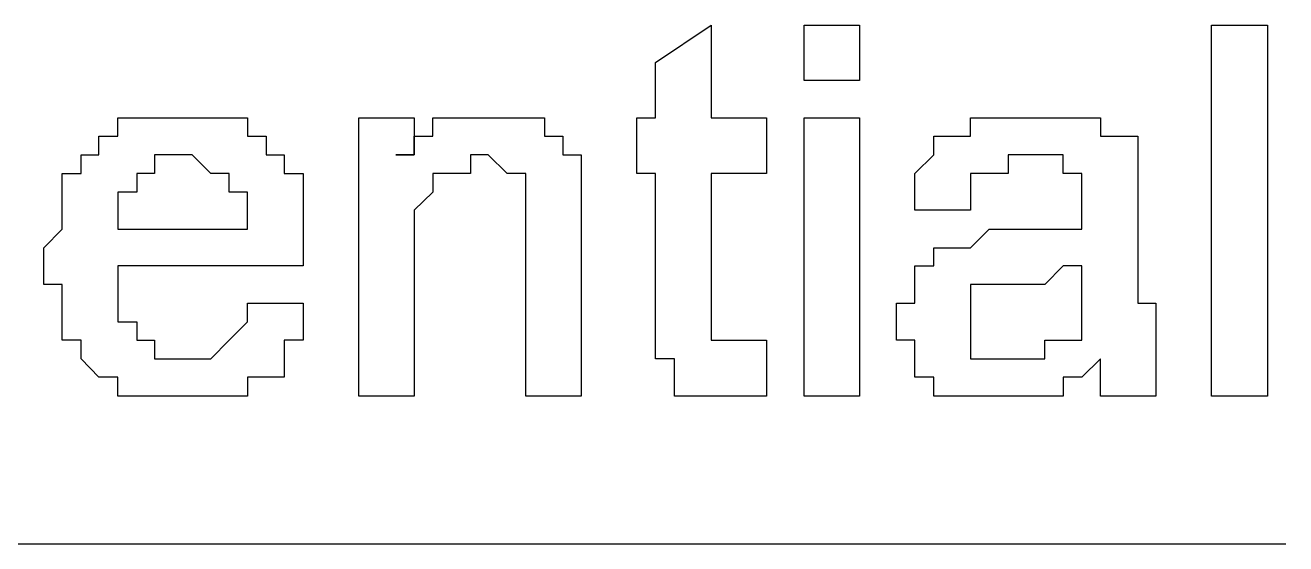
# Model space of a CAD drawing. Header units: inches. Extents: x -628 to 1537, y -1730 to 336.
# Drawn here: x 1221.85 to 1239.86, y -478.81 to -471.39 of the extents above; entities that cross this region are included whole.
import ezdxf

# ---------------------------------------------------------------- set-up
doc = ezdxf.new("R2010")
doc.units = ezdxf.units.IN
doc.layers.get('0').update_dxf_attribs({"linetype": 'CONTINUOUS'})

msp = doc.modelspace()

# ---------------------------------------------------------------- linework, layer by layer
at = {"color": 6}
for p, q in [((1230.855, -471.926), (1231.649, -471.393)), ((1231.649, -471.393), (1231.649, -472.719)), ((1232.976, -472.185), (1232.976, -471.393)), ((1232.976, -471.393), (1233.77, -471.393)), ((1233.77, -471.393), (1233.77, -472.185)), ((1238.794, -476.694), (1238.794, -471.393)), ((1238.794, -471.393), (1239.595, -471.393)), ((1239.595, -471.393), (1239.595, -476.694)), ((1230.855, -472.719), (1230.855, -471.926)), ((1233.77, -472.185), (1232.976, -472.185)), ((1223.173, -472.977), (1223.173, -472.719)), ((1223.173, -472.719), (1223.173, -472.719)), ((1223.173, -472.719), (1223.442, -472.719)), ((1223.442, -472.719), (1223.442, -472.719)), ((1223.442, -472.719), (1223.442, -472.719)), ((1223.442, -472.719), (1223.442, -472.719)), ((1223.442, -472.719), (1223.698, -472.719)), ((1223.698, -472.719), (1223.698, -472.719)), ((1223.698, -472.719), (1223.698, -472.719)), ((1223.698, -472.719), (1223.967, -472.719)), ((1223.967, -472.719), (1223.967, -472.719)), ((1223.967, -472.719), (1223.967, -472.719)), ((1223.967, -472.719), (1223.967, -472.719)), ((1223.967, -472.719), (1224.236, -472.719)), ((1224.236, -472.719), (1224.236, -472.719)), ((1224.236, -472.719), (1224.236, -472.719)), ((1224.236, -472.719), (1224.236, -472.719)), ((1224.236, -472.719), (1224.499, -472.719)), ((1224.499, -472.719), (1224.499, -472.719)), ((1224.499, -472.719), (1224.499, -472.719)), ((1224.499, -472.719), (1224.499, -472.719)), ((1224.499, -472.719), (1224.762, -472.719)), ((1224.762, -472.719), (1224.762, -472.719)), ((1224.762, -472.719), (1224.762, -472.719)), ((1224.762, -472.719), (1225.024, -472.719)), ((1225.024, -472.719), (1225.024, -472.719)), ((1225.024, -472.719), (1225.024, -472.977)), ((1226.613, -476.694), (1226.613, -472.719)), ((1226.613, -472.719), (1227.408, -472.719)), ((1227.408, -472.719), (1227.408, -473.244)), ((1227.671, -472.977), (1227.671, -472.719)), ((1227.671, -472.719), (1227.671, -472.719)), ((1227.671, -472.719), (1227.94, -472.719)), ((1227.94, -472.719), (1227.94, -472.719)), ((1227.94, -472.719), (1227.94, -472.719)), ((1227.94, -472.719), (1227.94, -472.719)), ((1227.94, -472.719), (1228.209, -472.719)), ((1228.209, -472.719), (1228.209, -472.719)), ((1228.209, -472.719), (1228.209, -472.719)), ((1228.209, -472.719), (1228.465, -472.719)), ((1228.465, -472.719), (1228.465, -472.719)), ((1228.465, -472.719), (1228.465, -472.719)), ((1228.465, -472.719), (1228.465, -472.719)), ((1228.465, -472.719), (1228.465, -472.719)), ((1228.465, -472.719), (1228.734, -472.719)), ((1228.734, -472.719), (1228.734, -472.719)), ((1228.734, -472.719), (1228.734, -472.719)), ((1228.734, -472.719), (1229.003, -472.719)), ((1229.003, -472.719), (1229.003, -472.719)), ((1229.003, -472.719), (1229.003, -472.719)), ((1229.003, -472.719), (1229.003, -472.719)), ((1229.003, -472.719), (1229.266, -472.719)), ((1229.266, -472.719), (1229.266, -472.719)), ((1229.266, -472.719), (1229.266, -472.719)), ((1229.266, -472.719), (1229.266, -472.977)), ((1230.586, -473.511), (1230.586, -472.719)), ((1230.586, -472.719), (1230.855, -472.719)), ((1231.649, -472.719), (1232.438, -472.719)), ((1232.438, -472.719), (1232.438, -473.511)), ((1232.976, -476.694), (1232.976, -472.719)), ((1232.976, -472.719), (1233.77, -472.719)), ((1233.77, -472.719), (1233.77, -476.694)), ((1235.353, -472.977), (1235.353, -472.719)), ((1235.353, -472.719), (1235.353, -472.719)), ((1235.353, -472.719), (1235.353, -472.719)), ((1235.353, -472.719), (1235.622, -472.719)), ((1235.622, -472.719), (1235.622, -472.719)), ((1235.622, -472.719), (1235.622, -472.719)), ((1235.622, -472.719), (1235.622, -472.719)), ((1235.622, -472.719), (1235.891, -472.719)), ((1235.891, -472.719), (1235.891, -472.719)), ((1235.891, -472.719), (1235.891, -472.719)), ((1235.891, -472.719), (1236.148, -472.719)), ((1236.148, -472.719), (1236.148, -472.719)), ((1236.148, -472.719), (1236.148, -472.719)), ((1236.148, -472.719), (1236.417, -472.719)), ((1236.417, -472.719), (1236.417, -472.719)), ((1236.417, -472.719), (1236.417, -472.719)), ((1236.417, -472.719), (1236.417, -472.719)), ((1236.417, -472.719), (1236.679, -472.719)), ((1236.679, -472.719), (1236.679, -472.719)), ((1236.679, -472.719), (1236.679, -472.719)), ((1236.679, -472.719), (1236.942, -472.719)), ((1236.942, -472.719), (1236.942, -472.719)), ((1236.942, -472.719), (1236.942, -472.719)), ((1236.942, -472.719), (1236.942, -472.719)), ((1236.942, -472.719), (1237.211, -472.719)), ((1237.211, -472.719), (1237.211, -472.719)), ((1237.211, -472.719), (1237.211, -472.719)), ((1237.211, -472.719), (1237.211, -472.719)), ((1237.211, -472.719), (1237.211, -472.977)), ((1222.903, -473.244), (1222.903, -472.977)), ((1222.903, -472.977), (1222.903, -472.977)), ((1222.903, -472.977), (1222.903, -472.977)), ((1222.903, -472.977), (1222.903, -472.977)), ((1222.903, -472.977), (1223.173, -472.977)), ((1223.173, -472.977), (1223.173, -472.977)), ((1225.024, -472.977), (1225.024, -472.977)), ((1225.024, -472.977), (1225.024, -472.977)), ((1225.024, -472.977), (1225.293, -472.977)), ((1225.293, -472.977), (1225.293, -472.977)), ((1225.293, -472.977), (1225.293, -472.977)), ((1225.293, -472.977), (1225.293, -473.244)), ((1227.408, -473.244), (1227.408, -472.977)), ((1227.408, -472.977), (1227.408, -472.977)), ((1227.408, -472.977), (1227.408, -472.977)), ((1227.408, -472.977), (1227.671, -472.977)), ((1227.671, -472.977), (1227.671, -472.977)), ((1227.671, -472.977), (1227.671, -472.977)), ((1229.266, -472.977), (1229.529, -472.977)), ((1229.529, -472.977), (1229.529, -472.977)), ((1229.529, -472.977), (1229.529, -472.977)), ((1229.529, -472.977), (1229.529, -472.977)), ((1229.529, -472.977), (1229.529, -472.977)), ((1229.529, -472.977), (1229.529, -473.244)), ((1234.828, -473.244), (1234.828, -472.977)), ((1234.828, -472.977), (1235.09, -472.977)), ((1235.09, -472.977), (1235.09, -472.977)), ((1235.09, -472.977), (1235.09, -472.977)), ((1235.09, -472.977), (1235.09, -472.977)), ((1235.09, -472.977), (1235.09, -472.977)), ((1235.09, -472.977), (1235.09, -472.977)), ((1235.09, -472.977), (1235.353, -472.977)), ((1237.211, -472.977), (1237.474, -472.977)), ((1237.474, -472.977), (1237.474, -472.977)), ((1237.474, -472.977), (1237.474, -472.977)), ((1237.474, -472.977), (1237.474, -472.977)), ((1237.474, -472.977), (1237.743, -472.977)), ((1237.743, -472.977), (1237.743, -473.244)), ((1222.647, -473.511), (1222.647, -473.244)), ((1222.647, -473.244), (1222.647, -473.244)), ((1222.647, -473.244), (1222.647, -473.244)), ((1222.647, -473.244), (1222.647, -473.244)), ((1222.647, -473.244), (1222.903, -473.244)), ((1223.967, -473.244), (1223.698, -473.244)), ((1223.698, -473.244), (1223.698, -473.511)), ((1224.236, -473.244), (1223.967, -473.244)), ((1223.967, -473.244), (1223.967, -473.244)), ((1223.967, -473.244), (1223.967, -473.244)), ((1224.499, -473.511), (1224.236, -473.244)), ((1224.236, -473.244), (1224.236, -473.244)), ((1224.236, -473.244), (1224.236, -473.244)), ((1224.236, -473.244), (1224.236, -473.244)), ((1224.236, -473.244), (1224.236, -473.244)), ((1225.293, -473.244), (1225.293, -473.244)), ((1225.293, -473.244), (1225.55, -473.244)), ((1225.55, -473.244), (1225.55, -473.244)), ((1225.55, -473.244), (1225.55, -473.244)), ((1225.55, -473.244), (1225.55, -473.511)), ((1227.408, -473.244), (1227.145, -473.244)), ((1227.145, -473.244), (1227.408, -473.244)), ((1227.408, -473.244), (1227.408, -473.244)), ((1228.465, -473.244), (1228.209, -473.244)), ((1228.209, -473.244), (1228.209, -473.244)), ((1228.209, -473.244), (1228.209, -473.511)), ((1228.734, -473.511), (1228.465, -473.244)), ((1228.465, -473.244), (1228.465, -473.244)), ((1228.465, -473.244), (1228.465, -473.244)), ((1229.529, -473.244), (1229.791, -473.244)), ((1229.791, -473.244), (1229.791, -473.244)), ((1229.791, -473.244), (1229.791, -473.244)), ((1229.791, -473.244), (1229.791, -473.511)), ((1234.559, -473.511), (1234.828, -473.244)), ((1234.828, -473.244), (1234.828, -473.244)), ((1234.828, -473.244), (1234.828, -473.244)), ((1234.828, -473.244), (1234.828, -473.244)), ((1234.828, -473.244), (1234.828, -473.244)), ((1236.148, -473.244), (1235.891, -473.244)), ((1235.891, -473.244), (1235.891, -473.244)), ((1235.891, -473.244), (1235.891, -473.511)), ((1236.417, -473.244), (1236.148, -473.244)), ((1236.148, -473.244), (1236.148, -473.244)), ((1236.148, -473.244), (1236.148, -473.244)), ((1236.148, -473.244), (1236.148, -473.244)), ((1236.679, -473.244), (1236.417, -473.244)), ((1236.417, -473.244), (1236.417, -473.244)), ((1236.417, -473.244), (1236.417, -473.244)), ((1236.679, -473.511), (1236.679, -473.244)), ((1237.743, -473.244), (1237.743, -473.244)), ((1237.743, -473.244), (1237.743, -473.244)), ((1237.743, -473.244), (1237.743, -473.244)), ((1237.743, -473.244), (1237.743, -473.244)), ((1237.743, -473.244), (1237.743, -473.511)), ((1222.378, -473.781), (1222.378, -473.511)), ((1222.378, -473.511), (1222.647, -473.511)), ((1222.647, -473.511), (1222.647, -473.511)), ((1222.647, -473.511), (1222.647, -473.511)), ((1223.698, -473.511), (1223.442, -473.511)), ((1223.442, -473.511), (1223.442, -473.511)), ((1223.442, -473.511), (1223.442, -473.511)), ((1223.442, -473.511), (1223.442, -473.511)), ((1223.442, -473.511), (1223.442, -473.781)), ((1223.698, -473.511), (1223.698, -473.511)), ((1223.698, -473.511), (1223.698, -473.511)), ((1224.762, -473.511), (1224.499, -473.511)), ((1224.499, -473.511), (1224.499, -473.511)), ((1224.499, -473.511), (1224.499, -473.511)), ((1224.762, -473.781), (1224.762, -473.511)), ((1224.762, -473.511), (1224.762, -473.511)), ((1224.762, -473.511), (1224.762, -473.511)), ((1224.762, -473.511), (1224.762, -473.511)), ((1224.762, -473.511), (1224.762, -473.511)), ((1225.55, -473.511), (1225.55, -473.511)), ((1225.55, -473.511), (1225.55, -473.511)), ((1225.55, -473.511), (1225.819, -473.511)), ((1225.819, -473.511), (1225.819, -473.781)), ((1227.94, -473.511), (1227.671, -473.511)), ((1227.671, -473.511), (1227.671, -473.511)), ((1227.671, -473.511), (1227.671, -473.781)), ((1228.209, -473.511), (1227.94, -473.511)), ((1227.94, -473.511), (1227.94, -473.511)), ((1227.94, -473.511), (1227.94, -473.511)), ((1227.94, -473.511), (1227.94, -473.511)), ((1227.94, -473.511), (1227.94, -473.511)), ((1228.209, -473.511), (1228.209, -473.511)), ((1229.003, -473.511), (1228.734, -473.511)), ((1228.734, -473.511), (1228.734, -473.511)), ((1228.734, -473.511), (1228.734, -473.511)), ((1228.734, -473.511), (1228.734, -473.511)), ((1229.003, -476.694), (1229.003, -473.511)), ((1229.791, -473.511), (1229.791, -473.511)), ((1229.791, -473.511), (1229.791, -473.511)), ((1229.791, -473.511), (1229.791, -473.511)), ((1229.791, -473.511), (1229.791, -473.511)), ((1229.791, -473.511), (1229.791, -473.781)), ((1230.855, -473.511), (1230.586, -473.511)), ((1230.855, -475.632), (1230.855, -473.511)), ((1232.438, -473.511), (1231.649, -473.511)), ((1231.649, -473.511), (1231.649, -475.632)), ((1234.559, -473.781), (1234.559, -473.511)), ((1234.559, -473.511), (1234.559, -473.511)), ((1234.559, -473.511), (1234.559, -473.511)), ((1235.622, -473.511), (1235.353, -473.511)), ((1235.353, -473.511), (1235.353, -473.781)), ((1235.891, -473.511), (1235.622, -473.511)), ((1235.622, -473.511), (1235.622, -473.511)), ((1235.622, -473.511), (1235.622, -473.511)), ((1235.622, -473.511), (1235.622, -473.511)), ((1235.622, -473.511), (1235.622, -473.511)), ((1235.622, -473.511), (1235.622, -473.511)), ((1236.942, -473.511), (1236.679, -473.511)), ((1236.679, -473.511), (1236.679, -473.511)), ((1236.679, -473.511), (1236.679, -473.511)), ((1236.679, -473.511), (1236.679, -473.511)), ((1236.942, -473.781), (1236.942, -473.511)), ((1236.942, -473.511), (1236.942, -473.511)), ((1236.942, -473.511), (1236.942, -473.511)), ((1236.942, -473.511), (1236.942, -473.511)), ((1237.743, -473.511), (1237.743, -473.511)), ((1237.743, -473.511), (1237.743, -473.511)), ((1237.743, -473.511), (1237.743, -473.511)), ((1237.743, -473.511), (1237.743, -473.781)), ((1222.378, -474.038), (1222.378, -473.781)), ((1222.378, -473.781), (1222.378, -473.781)), ((1222.378, -473.781), (1222.378, -473.781)), ((1222.378, -473.781), (1222.378, -473.781)), ((1223.442, -473.781), (1223.173, -473.781)), ((1223.173, -473.781), (1223.173, -473.781)), ((1223.173, -473.781), (1223.173, -473.781)), ((1223.173, -473.781), (1223.173, -474.038)), ((1225.024, -473.781), (1224.762, -473.781)), ((1225.024, -474.306), (1225.024, -473.781)), ((1225.819, -473.781), (1225.819, -473.781)), ((1225.819, -473.781), (1225.819, -473.781)), ((1225.819, -473.781), (1225.819, -473.781)), ((1225.819, -473.781), (1225.819, -473.781)), ((1225.819, -473.781), (1225.819, -474.038)), ((1227.671, -473.781), (1227.408, -474.038)), ((1227.671, -473.781), (1227.671, -473.781)), ((1227.671, -473.781), (1227.671, -473.781)), ((1227.671, -473.781), (1227.671, -473.781)), ((1229.791, -473.781), (1229.791, -473.781)), ((1229.791, -473.781), (1229.791, -473.781)), ((1229.791, -473.781), (1229.791, -473.781)), ((1229.791, -473.781), (1229.791, -474.038)), ((1234.559, -474.038), (1234.559, -473.781)), ((1234.559, -473.781), (1234.559, -473.781)), ((1234.559, -473.781), (1234.559, -473.781)), ((1234.559, -473.781), (1234.559, -473.781)), ((1235.353, -473.781), (1235.353, -473.781)), ((1235.353, -473.781), (1235.353, -473.781)), ((1235.353, -473.781), (1235.353, -473.781)), ((1235.353, -473.781), (1235.353, -474.038)), ((1236.942, -474.038), (1236.942, -473.781)), ((1236.942, -473.781), (1236.942, -473.781)), ((1236.942, -473.781), (1236.942, -473.781)), ((1236.942, -473.781), (1236.942, -473.781)), ((1236.942, -473.781), (1236.942, -473.781)), ((1237.743, -473.781), (1237.743, -473.781)), ((1237.743, -473.781), (1237.743, -473.781)), ((1237.743, -473.781), (1237.743, -473.781)), ((1237.743, -473.781), (1237.743, -474.038)), ((1222.378, -474.306), (1222.378, -474.038)), ((1222.378, -474.038), (1222.378, -474.038)), ((1222.378, -474.038), (1222.378, -474.038)), ((1222.378, -474.038), (1222.378, -474.038)), ((1223.173, -474.038), (1223.173, -474.038)), ((1223.173, -474.038), (1223.173, -474.038)), ((1223.173, -474.038), (1223.173, -474.038)), ((1223.173, -474.038), (1223.173, -474.306)), ((1225.819, -474.038), (1225.819, -474.038)), ((1225.819, -474.038), (1225.819, -474.038)), ((1225.819, -474.038), (1225.819, -474.038)), ((1225.819, -474.038), (1225.819, -474.306)), ((1227.408, -474.038), (1227.408, -474.038)), ((1227.408, -474.038), (1227.408, -474.038)), ((1227.408, -474.038), (1227.408, -474.038)), ((1227.408, -474.038), (1227.408, -474.038)), ((1227.408, -474.038), (1227.408, -474.306)), ((1229.791, -474.038), (1229.791, -474.038)), ((1229.791, -474.038), (1229.791, -474.038)), ((1229.791, -474.038), (1229.791, -474.306)), ((1235.353, -474.038), (1234.559, -474.038)), ((1235.353, -474.038), (1235.353, -474.038)), ((1235.353, -474.038), (1235.353, -474.038)), ((1236.942, -474.306), (1236.942, -474.038)), ((1236.942, -474.038), (1236.942, -474.038)), ((1236.942, -474.038), (1236.942, -474.038)), ((1237.743, -474.038), (1237.743, -474.038)), ((1237.743, -474.038), (1237.743, -474.038)), ((1237.743, -474.038), (1237.743, -474.038)), ((1237.743, -474.038), (1237.743, -475.098)), ((1222.115, -474.573), (1222.378, -474.306)), ((1222.378, -474.306), (1222.378, -474.306)), ((1222.378, -474.306), (1222.378, -474.306)), ((1222.378, -474.306), (1222.378, -474.306)), ((1223.173, -474.306), (1223.173, -474.306)), ((1223.173, -474.306), (1223.173, -474.306)), ((1223.173, -474.306), (1225.024, -474.306)), ((1225.024, -474.306), (1225.024, -474.306)), ((1225.819, -474.306), (1225.819, -474.306)), ((1225.819, -474.306), (1225.819, -474.306)), ((1225.819, -474.306), (1225.819, -474.573)), ((1227.408, -474.306), (1227.408, -474.306)), ((1227.408, -474.306), (1227.408, -474.306)), ((1227.408, -474.306), (1227.408, -474.573)), ((1229.791, -474.306), (1229.791, -474.306)), ((1229.791, -474.306), (1229.791, -474.306)), ((1229.791, -474.306), (1229.791, -476.694)), ((1235.353, -474.573), (1235.622, -474.306)), ((1235.622, -474.306), (1235.622, -474.306)), ((1235.622, -474.306), (1235.622, -474.306)), ((1235.622, -474.306), (1235.891, -474.306)), ((1235.891, -474.306), (1235.891, -474.306)), ((1235.891, -474.306), (1235.891, -474.306)), ((1235.891, -474.306), (1236.679, -474.306)), ((1236.679, -474.306), (1236.679, -474.306)), ((1236.679, -474.306), (1236.679, -474.306)), ((1236.679, -474.306), (1236.942, -474.306)), ((1236.942, -474.306), (1236.942, -474.306)), ((1236.942, -474.306), (1236.942, -474.306)), ((1236.942, -474.306), (1236.942, -474.306)), ((1222.115, -474.831), (1222.115, -474.573)), ((1222.115, -474.573), (1222.115, -474.573)), ((1222.115, -474.573), (1222.115, -474.573)), ((1225.819, -474.573), (1225.819, -474.573)), ((1225.819, -474.573), (1225.819, -474.573)), ((1225.819, -474.573), (1225.819, -474.831)), ((1227.408, -474.573), (1227.408, -474.573)), ((1227.408, -474.573), (1227.408, -476.694)), ((1234.828, -474.831), (1234.828, -474.573)), ((1234.828, -474.573), (1234.828, -474.573)), ((1234.828, -474.573), (1235.09, -474.573)), ((1235.09, -474.573), (1235.09, -474.573)), ((1235.09, -474.573), (1235.09, -474.573)), ((1235.09, -474.573), (1235.09, -474.573)), ((1235.09, -474.573), (1235.353, -474.573)), ((1235.353, -474.573), (1235.353, -474.573)), ((1235.353, -474.573), (1235.353, -474.573)), ((1235.353, -474.573), (1235.353, -474.573)), ((1222.115, -475.098), (1222.115, -474.831)), ((1222.115, -474.831), (1222.115, -474.831)), ((1222.115, -474.831), (1222.115, -474.831)), ((1225.819, -474.831), (1223.173, -474.831)), ((1223.173, -474.831), (1223.173, -475.632)), ((1225.819, -474.831), (1225.819, -474.831)), ((1225.819, -474.831), (1225.819, -474.831)), ((1225.819, -474.831), (1225.819, -474.831)), ((1225.819, -474.831), (1225.819, -474.831)), ((1234.559, -475.098), (1234.559, -474.831)), ((1234.559, -474.831), (1234.559, -474.831)), ((1234.559, -474.831), (1234.828, -474.831)), ((1234.828, -474.831), (1234.828, -474.831)), ((1234.828, -474.831), (1234.828, -474.831)), ((1234.828, -474.831), (1234.828, -474.831)), ((1236.679, -474.831), (1236.417, -475.098)), ((1236.942, -474.831), (1236.679, -474.831)), ((1236.679, -474.831), (1236.679, -474.831)), ((1236.679, -474.831), (1236.679, -474.831)), ((1236.679, -474.831), (1236.679, -474.831)), ((1236.942, -474.831), (1236.942, -474.831)), ((1236.942, -474.831), (1236.942, -474.831)), ((1236.942, -474.831), (1236.942, -474.831)), ((1236.942, -474.831), (1236.942, -474.831)), ((1236.942, -474.831), (1236.942, -474.831)), ((1236.942, -475.098), (1236.942, -474.831)), ((1236.942, -474.831), (1236.942, -474.831)), ((1222.378, -475.098), (1222.115, -475.098)), ((1222.378, -475.365), (1222.378, -475.098)), ((1222.378, -475.098), (1222.378, -475.098)), ((1234.559, -475.365), (1234.559, -475.098)), ((1234.559, -475.098), (1234.559, -475.098)), ((1234.559, -475.098), (1234.559, -475.098)), ((1234.559, -475.098), (1234.559, -475.098)), ((1235.622, -475.098), (1235.353, -475.098)), ((1235.353, -475.098), (1235.353, -475.365)), ((1235.891, -475.098), (1235.622, -475.098)), ((1235.622, -475.098), (1235.622, -475.098)), ((1235.622, -475.098), (1235.622, -475.098)), ((1236.148, -475.098), (1235.891, -475.098)), ((1235.891, -475.098), (1235.891, -475.098)), ((1235.891, -475.098), (1235.891, -475.098)), ((1235.891, -475.098), (1235.891, -475.098)), ((1236.417, -475.098), (1236.148, -475.098)), ((1236.148, -475.098), (1236.148, -475.098)), ((1236.148, -475.098), (1236.148, -475.098)), ((1236.417, -475.098), (1236.417, -475.098)), ((1236.417, -475.098), (1236.417, -475.098)), ((1236.942, -475.365), (1236.942, -475.098)), ((1236.942, -475.098), (1236.942, -475.098)), ((1236.942, -475.098), (1236.942, -475.098)), ((1237.743, -475.098), (1237.743, -475.098)), ((1237.743, -475.098), (1237.743, -475.365)), ((1222.378, -475.632), (1222.378, -475.365)), ((1222.378, -475.365), (1222.378, -475.365)), ((1222.378, -475.365), (1222.378, -475.365)), ((1222.378, -475.365), (1222.378, -475.365)), ((1225.024, -475.632), (1225.024, -475.365)), ((1225.024, -475.365), (1225.024, -475.365)), ((1225.024, -475.365), (1225.024, -475.365)), ((1225.024, -475.365), (1225.819, -475.365)), ((1225.819, -475.365), (1225.819, -475.632)), ((1234.296, -475.632), (1234.296, -475.365)), ((1234.296, -475.365), (1234.296, -475.365)), ((1234.296, -475.365), (1234.559, -475.365)), ((1234.559, -475.365), (1234.559, -475.365)), ((1235.353, -475.365), (1235.353, -475.365)), ((1235.353, -475.365), (1235.353, -475.365)), ((1235.353, -475.365), (1235.353, -475.365)), ((1235.353, -475.365), (1235.353, -475.365)), ((1235.353, -475.365), (1235.353, -475.365)), ((1235.353, -475.365), (1235.353, -475.632)), ((1236.942, -475.632), (1236.942, -475.365)), ((1236.942, -475.365), (1236.942, -475.365)), ((1236.942, -475.365), (1236.942, -475.365)), ((1237.743, -475.365), (1237.743, -475.365)), ((1237.743, -475.365), (1237.999, -475.365)), ((1237.999, -475.365), (1237.999, -475.632)), ((1222.378, -475.893), (1222.378, -475.632)), ((1222.378, -475.632), (1222.378, -475.632)), ((1222.378, -475.632), (1222.378, -475.632)), ((1222.378, -475.632), (1222.378, -475.632)), ((1223.173, -475.632), (1223.442, -475.632)), ((1223.442, -475.632), (1223.442, -475.893)), ((1224.762, -475.893), (1225.024, -475.632)), ((1225.024, -475.632), (1225.024, -475.632)), ((1225.024, -475.632), (1225.024, -475.632)), ((1225.024, -475.632), (1225.024, -475.632)), ((1225.819, -475.632), (1225.819, -475.632)), ((1225.819, -475.632), (1225.819, -475.632)), ((1225.819, -475.632), (1225.819, -475.632)), ((1225.819, -475.632), (1225.819, -475.893)), ((1230.855, -475.893), (1230.855, -475.632)), ((1230.855, -475.632), (1230.855, -475.632)), ((1230.855, -475.632), (1230.855, -475.632)), ((1231.649, -475.632), (1231.649, -475.632)), ((1231.649, -475.632), (1231.649, -475.632)), ((1231.649, -475.632), (1231.649, -475.893)), ((1234.296, -475.893), (1234.296, -475.632)), ((1234.296, -475.632), (1234.296, -475.632)), ((1234.296, -475.632), (1234.296, -475.632)), ((1234.296, -475.632), (1234.296, -475.632)), ((1235.353, -475.632), (1235.353, -475.632)), ((1235.353, -475.632), (1235.353, -475.632)), ((1235.353, -475.632), (1235.353, -475.632)), ((1235.353, -475.632), (1235.353, -475.893)), ((1236.942, -475.893), (1236.942, -475.632)), ((1236.942, -475.632), (1236.942, -475.632)), ((1236.942, -475.632), (1236.942, -475.632)), ((1236.942, -475.632), (1236.942, -475.632)), ((1236.942, -475.632), (1236.942, -475.632)), ((1237.999, -475.632), (1237.999, -475.632)), ((1237.999, -475.632), (1237.999, -475.632)), ((1237.999, -475.632), (1237.999, -475.893)), ((1222.647, -475.893), (1222.378, -475.893)), ((1222.378, -475.893), (1222.378, -475.893)), ((1222.378, -475.893), (1222.378, -475.893)), ((1222.647, -476.16), (1222.647, -475.893)), ((1223.442, -475.893), (1223.442, -475.893)), ((1223.442, -475.893), (1223.442, -475.893)), ((1223.442, -475.893), (1223.442, -475.893)), ((1223.442, -475.893), (1223.442, -475.893)), ((1223.442, -475.893), (1223.698, -475.893)), ((1223.698, -475.893), (1223.698, -475.893)), ((1223.698, -475.893), (1223.698, -476.16)), ((1224.499, -476.16), (1224.762, -475.893)), ((1224.762, -475.893), (1224.762, -475.893)), ((1224.762, -475.893), (1224.762, -475.893)), ((1224.762, -475.893), (1224.762, -475.893)), ((1224.762, -475.893), (1224.762, -475.893)), ((1224.762, -475.893), (1224.762, -475.893)), ((1225.819, -475.893), (1225.55, -475.893)), ((1225.55, -475.893), (1225.55, -476.16)), ((1225.819, -475.893), (1225.819, -475.893)), ((1225.819, -475.893), (1225.819, -475.893)), ((1230.855, -476.16), (1230.855, -475.893)), ((1230.855, -475.893), (1230.855, -475.893)), ((1230.855, -475.893), (1230.855, -475.893)), ((1230.855, -475.893), (1230.855, -475.893)), ((1231.649, -475.893), (1231.649, -475.893)), ((1231.649, -475.893), (1231.912, -475.893)), ((1231.912, -475.893), (1231.912, -475.893)), ((1231.912, -475.893), (1231.912, -475.893)), ((1231.912, -475.893), (1231.912, -475.893)), ((1231.912, -475.893), (1231.912, -475.893)), ((1231.912, -475.893), (1232.175, -475.893)), ((1232.175, -475.893), (1232.175, -475.893)), ((1232.175, -475.893), (1232.175, -475.893)), ((1232.175, -475.893), (1232.438, -475.893)), ((1232.438, -475.893), (1232.438, -475.893)), ((1232.438, -475.893), (1232.438, -476.694)), ((1234.559, -475.893), (1234.296, -475.893)), ((1234.296, -475.893), (1234.296, -475.893)), ((1234.559, -476.16), (1234.559, -475.893)), ((1234.559, -475.893), (1234.559, -475.893)), ((1235.353, -475.893), (1235.353, -475.893)), ((1235.353, -475.893), (1235.353, -475.893)), ((1235.353, -475.893), (1235.353, -475.893)), ((1235.353, -475.893), (1235.353, -475.893)), ((1235.353, -475.893), (1235.353, -476.16)), ((1236.417, -476.16), (1236.417, -475.893)), ((1236.417, -475.893), (1236.679, -475.893)), ((1236.679, -475.893), (1236.679, -475.893)), ((1236.679, -475.893), (1236.679, -475.893)), ((1236.679, -475.893), (1236.679, -475.893)), ((1236.679, -475.893), (1236.679, -475.893)), ((1236.679, -475.893), (1236.942, -475.893)), ((1237.999, -475.893), (1237.999, -475.893)), ((1237.999, -475.893), (1237.999, -475.893)), ((1237.999, -475.893), (1237.999, -475.893)), ((1237.999, -475.893), (1237.999, -475.893)), ((1237.999, -475.893), (1237.999, -476.16)), ((1222.903, -476.426), (1222.647, -476.16)), ((1222.647, -476.16), (1222.647, -476.16)), ((1222.647, -476.16), (1222.647, -476.16)), ((1222.647, -476.16), (1222.647, -476.16)), ((1222.647, -476.16), (1222.647, -476.16)), ((1222.647, -476.16), (1222.647, -476.16)), ((1223.698, -476.16), (1223.698, -476.16)), ((1223.698, -476.16), (1223.967, -476.16)), ((1223.967, -476.16), (1223.967, -476.16)), ((1223.967, -476.16), (1223.967, -476.16)), ((1223.967, -476.16), (1224.236, -476.16)), ((1224.236, -476.16), (1224.236, -476.16)), ((1224.236, -476.16), (1224.236, -476.16)), ((1224.236, -476.16), (1224.236, -476.16)), ((1224.236, -476.16), (1224.499, -476.16)), ((1224.499, -476.16), (1224.499, -476.16)), ((1224.499, -476.16), (1224.499, -476.16)), ((1224.499, -476.16), (1224.499, -476.16)), ((1225.55, -476.16), (1225.55, -476.16)), ((1225.55, -476.16), (1225.55, -476.16)), ((1225.55, -476.16), (1225.55, -476.16)), ((1225.55, -476.16), (1225.55, -476.426)), ((1231.124, -476.16), (1230.855, -476.16)), ((1230.855, -476.16), (1230.855, -476.16)), ((1230.855, -476.16), (1230.855, -476.16)), ((1231.124, -476.426), (1231.124, -476.16)), ((1234.559, -476.426), (1234.559, -476.16)), ((1234.559, -476.16), (1234.559, -476.16)), ((1234.559, -476.16), (1234.559, -476.16)), ((1234.559, -476.16), (1234.559, -476.16)), ((1235.353, -476.16), (1235.622, -476.16)), ((1235.622, -476.16), (1235.622, -476.16)), ((1235.622, -476.16), (1235.622, -476.16)), ((1235.622, -476.16), (1235.622, -476.16)), ((1235.622, -476.16), (1235.891, -476.16)), ((1235.891, -476.16), (1235.891, -476.16)), ((1235.891, -476.16), (1235.891, -476.16)), ((1235.891, -476.16), (1235.891, -476.16)), ((1235.891, -476.16), (1236.148, -476.16)), ((1236.148, -476.16), (1236.148, -476.16)), ((1236.148, -476.16), (1236.148, -476.16)), ((1236.148, -476.16), (1236.417, -476.16)), ((1236.417, -476.16), (1236.417, -476.16)), ((1236.417, -476.16), (1236.417, -476.16)), ((1237.211, -476.16), (1236.942, -476.426)), ((1237.211, -476.426), (1237.211, -476.16)), ((1237.211, -476.16), (1237.211, -476.16)), ((1237.999, -476.16), (1237.999, -476.16)), ((1237.999, -476.16), (1237.999, -476.16)), ((1237.999, -476.16), (1237.999, -476.16)), ((1237.999, -476.16), (1237.999, -476.426)), ((1223.173, -476.426), (1222.903, -476.426)), ((1222.903, -476.426), (1222.903, -476.426)), ((1222.903, -476.426), (1222.903, -476.426)), ((1222.903, -476.426), (1222.903, -476.426)), ((1222.903, -476.426), (1222.903, -476.426)), ((1223.173, -476.694), (1223.173, -476.426)), ((1225.293, -476.426), (1225.024, -476.426)), ((1225.024, -476.426), (1225.024, -476.694)), ((1225.55, -476.426), (1225.293, -476.426)), ((1225.293, -476.426), (1225.293, -476.426)), ((1225.293, -476.426), (1225.293, -476.426)), ((1225.293, -476.426), (1225.293, -476.426)), ((1225.293, -476.426), (1225.293, -476.426)), ((1231.124, -476.694), (1231.124, -476.426)), ((1231.124, -476.426), (1231.124, -476.426)), ((1231.124, -476.426), (1231.124, -476.426)), ((1231.124, -476.426), (1231.124, -476.426)), ((1231.124, -476.426), (1231.124, -476.426)), ((1234.828, -476.426), (1234.559, -476.426)), ((1234.559, -476.426), (1234.559, -476.426)), ((1234.828, -476.694), (1234.828, -476.426)), ((1234.828, -476.426), (1234.828, -476.426)), ((1234.828, -476.426), (1234.828, -476.426)), ((1234.828, -476.426), (1234.828, -476.426)), ((1236.942, -476.426), (1236.679, -476.426)), ((1236.679, -476.426), (1236.679, -476.694)), ((1236.942, -476.426), (1236.942, -476.426)), ((1236.942, -476.426), (1236.942, -476.426)), ((1236.942, -476.426), (1236.942, -476.426)), ((1236.942, -476.426), (1236.942, -476.426)), ((1237.211, -476.694), (1237.211, -476.426)), ((1237.211, -476.426), (1237.211, -476.426)), ((1237.211, -476.426), (1237.211, -476.426)), ((1237.999, -476.426), (1237.999, -476.426)), ((1237.999, -476.426), (1237.999, -476.426)), ((1237.999, -476.426), (1237.999, -476.426)), ((1237.999, -476.426), (1237.999, -476.694)), ((1223.442, -476.694), (1223.173, -476.694)), ((1223.173, -476.694), (1223.173, -476.694)), ((1223.173, -476.694), (1223.173, -476.694)), ((1223.698, -476.694), (1223.442, -476.694)), ((1223.442, -476.694), (1223.442, -476.694)), ((1223.442, -476.694), (1223.442, -476.694)), ((1223.442, -476.694), (1223.442, -476.694)), ((1223.967, -476.694), (1223.698, -476.694)), ((1223.698, -476.694), (1223.698, -476.694)), ((1223.698, -476.694), (1223.698, -476.694)), ((1223.698, -476.694), (1223.698, -476.694)), ((1224.236, -476.694), (1223.967, -476.694)), ((1223.967, -476.694), (1223.967, -476.694)), ((1223.967, -476.694), (1223.967, -476.694)), ((1224.499, -476.694), (1224.236, -476.694)), ((1224.236, -476.694), (1224.236, -476.694)), ((1224.236, -476.694), (1224.236, -476.694)), ((1224.236, -476.694), (1224.236, -476.694)), ((1224.762, -476.694), (1224.499, -476.694)), ((1224.499, -476.694), (1224.499, -476.694)), ((1224.499, -476.694), (1224.499, -476.694)), ((1224.499, -476.694), (1224.499, -476.694)), ((1225.024, -476.694), (1224.762, -476.694)), ((1224.762, -476.694), (1224.762, -476.694)), ((1224.762, -476.694), (1224.762, -476.694)), ((1225.024, -476.694), (1225.024, -476.694)), ((1225.024, -476.694), (1225.024, -476.694)), ((1225.024, -476.694), (1225.024, -476.694)), ((1227.408, -476.694), (1226.613, -476.694)), ((1229.791, -476.694), (1229.003, -476.694)), ((1231.38, -476.694), (1231.124, -476.694)), ((1231.649, -476.694), (1231.38, -476.694)), ((1231.38, -476.694), (1231.38, -476.694)), ((1231.38, -476.694), (1231.38, -476.694)), ((1231.38, -476.694), (1231.38, -476.694)), ((1231.38, -476.694), (1231.38, -476.694)), ((1231.912, -476.694), (1231.649, -476.694)), ((1231.649, -476.694), (1231.649, -476.694)), ((1231.649, -476.694), (1231.649, -476.694)), ((1232.175, -476.694), (1231.912, -476.694)), ((1231.912, -476.694), (1231.912, -476.694)), ((1231.912, -476.694), (1231.912, -476.694)), ((1231.912, -476.694), (1231.912, -476.694)), ((1232.438, -476.694), (1232.175, -476.694)), ((1232.175, -476.694), (1232.175, -476.694)), ((1232.175, -476.694), (1232.175, -476.694)), ((1232.175, -476.694), (1232.175, -476.694)), ((1232.438, -476.694), (1232.438, -476.694)), ((1233.77, -476.694), (1232.976, -476.694)), ((1235.09, -476.694), (1234.828, -476.694)), ((1235.353, -476.694), (1235.09, -476.694)), ((1235.09, -476.694), (1235.09, -476.694)), ((1235.09, -476.694), (1235.09, -476.694)), ((1235.09, -476.694), (1235.09, -476.694)), ((1235.622, -476.694), (1235.353, -476.694)), ((1235.353, -476.694), (1235.353, -476.694)), ((1235.353, -476.694), (1235.353, -476.694)), ((1235.353, -476.694), (1235.353, -476.694)), ((1235.891, -476.694), (1235.622, -476.694)), ((1235.622, -476.694), (1235.622, -476.694)), ((1235.622, -476.694), (1235.622, -476.694)), ((1236.148, -476.694), (1235.891, -476.694)), ((1235.891, -476.694), (1235.891, -476.694)), ((1235.891, -476.694), (1235.891, -476.694)), ((1235.891, -476.694), (1235.891, -476.694)), ((1236.417, -476.694), (1236.148, -476.694)), ((1236.148, -476.694), (1236.148, -476.694)), ((1236.148, -476.694), (1236.148, -476.694)), ((1236.148, -476.694), (1236.148, -476.694)), ((1236.679, -476.694), (1236.417, -476.694)), ((1236.417, -476.694), (1236.417, -476.694)), ((1236.417, -476.694), (1236.417, -476.694)), ((1236.417, -476.694), (1236.417, -476.694)), ((1236.679, -476.694), (1236.679, -476.694)), ((1236.679, -476.694), (1236.679, -476.694)), ((1237.999, -476.694), (1237.211, -476.694)), ((1237.211, -476.694), (1237.211, -476.694)), ((1237.211, -476.694), (1237.211, -476.694)), ((1237.999, -476.694), (1237.999, -476.694)), ((1237.999, -476.694), (1237.999, -476.694)), ((1237.999, -476.694), (1237.999, -476.694)), ((1239.595, -476.694), (1238.794, -476.694)), ((1205.687, -478.806), (1239.857, -478.806))]:
    msp.add_line(p, q, dxfattribs=at)

doc.saveas('drawing.dxf')
